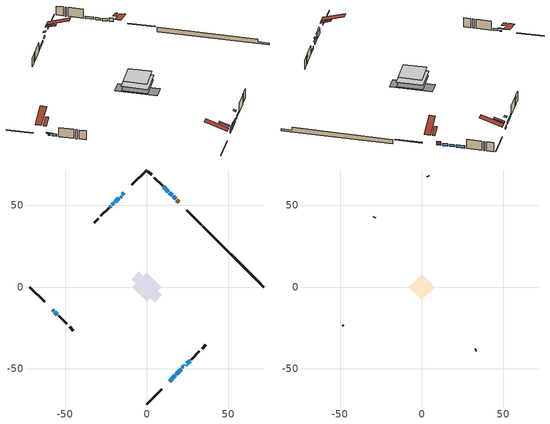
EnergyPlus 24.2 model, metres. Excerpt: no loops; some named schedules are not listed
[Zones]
conditioned space
 floor outside (Floor1 construction): -0.96,0 0,0.96 0.96,0 0,-0.96 z1.53
 floor outside (Floor2 construction): -8.62,0 0,8.62 8.62,0 0,-8.62 z1.53
 floor adiabatic (AdiabaticFloorConstruction): -8.77,0 0,8.77 8.77,0 0,-8.77 z3.97
 floor foundation (Slab1 construction): -9.32,4.84 -4.84,9.32 9.32,-4.84 4.84,-9.32 z-0.91
 wall outside (RimJoist1 construction): 0,-71.72 9.14,-62.58 / -71.72,0 -62.58,-9.14 / 0,71.72 -9.14,62.58 / 33.78,37.94 24.64,47.08 z1.53:1.83
 wall outside (AdiabaticWallConstruction 1): 19.71,52.01 18.42,53.3 z1.53:3.56
 wall outside (AdiabaticWallConstruction): 17.76,53.96 16.14,55.57 / -14.07,57.65 -15.05,56.67 / -56.34,-15.37 -54.73,-16.99 / 23.47,-48.24 23.96,-47.76 / 24.62,-47.1 26.56,-45.16 / 15.49,56.23 13.87,57.85 / 13.22,58.5 10.4,61.32 / -17.22,54.5 -19.38,52.34 / -20.04,51.68 -21.44,50.27 / -22.1,49.62 -22.46,49.26 z1.53:2.75; 14.07,-57.65 17.52,-54.2 z1.53:3.66; 18.18,-53.54 21.3,-50.42 z1.53:2.98; -57.65,-14.07 -57,-14.72 z1.53:1.99
 wall outside (Wall1 construction): 27.21,-44.51 32.23,-39.49 / -54.07,-17.65 -49.05,-22.67 / -23.12,48.6 -28.14,43.58 / 9.74,61.98 4.72,67 z1.53:6.41
 wall outside (Wall3 construction): 33.97,-37.75 36.3,-35.42 / -47.32,-24.4 -44.99,-26.73 / -29.87,41.85 -32.2,39.51 / 2.99,68.73 0.66,71.06 z1.53:6.41
 wall foundation (FoundationWall1 construction): 34.43,37.29,-0.91 34.43,37.29,1.53 67.99,3.73,1.53 67.99,3.73,0.04 71.72,0,0.04 71.72,0,-0.91
 window (WindowConstruction): 17.76,53.96 16.15,55.57 z1.53:2.75
 window (WindowConstruction 6): -14.07,57.65 -15.05,56.67 z1.53:2.75
 window (WindowConstruction 7): 14.07,-57.65 17.52,-54.2 z1.53:3.66
 window (WindowConstruction 8): 18.18,-53.54 21.3,-50.42 z1.53:2.98
 window (WindowConstruction 9): -57.65,-14.07 -57,-14.72 z1.53:1.99
 window (WindowConstruction 10): -56.34,-15.37 -54.73,-16.99 z1.53:2.75
 window (WindowConstruction 11): 23.47,-48.24 23.96,-47.76 z1.53:2.75
 window (WindowConstruction 12): 24.62,-47.1 26.56,-45.16 z1.53:2.75
 window (WindowConstruction 1): 15.49,56.23 13.87,57.85 z1.53:2.75
 window (WindowConstruction 2): 13.21,58.5 10.4,61.32 z1.53:2.75
 window (WindowConstruction 3): -17.22,54.5 -19.38,52.34 z1.53:2.75
 window (WindowConstruction 4): -20.04,51.68 -21.44,50.28 z1.53:2.75
 window (WindowConstruction 5): -22.1,49.62 -22.46,49.26 z1.53:2.75
 door (Door): 19.71,52.01 18.42,53.3 z1.53:3.56
 ceiling adiabatic (AdiabaticFloorConstruction): 0,-8.77 8.77,0 0,8.77 -8.77,0 z3.97
 roof outside (Roof2 construction): 13.41,-58.3,6.41 9.84,-54.73,8.09 8.89,-55.67,8.09 12.47,-59.25,6.41; -58.3,-13.41,6.41 -54.73,-9.84,8.09 -55.67,-8.89,8.09 -59.25,-12.47,6.41; -13.41,58.3,6.41 -9.84,54.73,8.09 -8.89,55.67,8.09 -12.47,59.25,6.41; 20.36,51.36,6.41 16.79,47.78,8.09 17.73,46.84,8.09 21.3,50.41,6.41
 roof outside (AdiabaticRoofConstruction): -16.57,55.15,6.41 -15.75,54.33,6.79 -14.88,55.2,6.79 -15.7,56.02,6.41; 22.82,-48.9,6.41 22,-48.08,6.79 21.14,-48.95,6.79 21.96,-49.76,6.41
 skylight (SkylightConstruction): -16.57,55.15,6.41 -15.75,54.34,6.79 -14.89,55.2,6.79 -15.7,56.02,6.41
 skylight (SkylightConstruction 1): 22.82,-48.9,6.41 22,-48.08,6.79 21.14,-48.94,6.79 21.96,-49.76,6.41
attic - vented
 floor to conditioned space (Floor3 construction Reversed): -7.87,0 0,7.87 7.87,0 0,-7.87 z6.41
 wall outside (Wall2 construction): 32.89,-38.83 33.31,-38.41 / -48.39,-23.33 -47.97,-23.74 / -28.8,42.92 -29.21,42.5 / 4.07,67.65 3.65,68.07 z1.53:6.41
 roof outside (Roof1 construction): 11.81,-59.9,6.41 4.14,-52.23,10.02 2.12,-54.25,10.02 9.79,-61.93,6.41; -59.9,-11.81,6.41 -52.23,-4.14,10.02 -54.25,-2.12,10.02 -61.93,-9.79,6.41; -11.81,59.9,6.41 -4.14,52.23,10.02 -2.12,54.25,10.02 -9.79,61.93,6.41; 21.96,49.76,6.41 14.29,42.08,10.02 16.31,40.06,10.02 23.98,47.73,6.41
shading: 17.95,-53.77 13.64,-58.08 13.97,-58.4 18.28,-54.09 z4.27; 21.51,-50.21 17.97,-53.75 18.29,-54.08 21.84,-50.53 z3.28; -56.36,-15.36 -58.29,-13.43 -58.62,-13.75 -56.68,-15.69 z2.9
[Building]
Building 1: Terrain=Suburbs
[Site:Location]
Whistler Nesters_BC: Latitude {deg}=50.13; Longitude {deg}=-122.95; Time Zone {hr}=-8; Elevation {m}=659; Keep Site Location Information=Yes
[Site:GroundTemperature:Shallow]
3.05327, 1.53806, 1.41671, 2.13576, 5.02233, 7.89546, 10.3863, 11.9642, 12.0983, 10.8149, 8.38757, 5.60258
[Site:WaterMainsTemperature]
Calculation Method=Schedule; Temperature Schedule=mains temperature schedule
[Material] Roughness=Rough; Thermal Absorptance=0.9
Name | Thickness {m} | Conductivity {W/m-K} | Density {kg/m3} | Specific Heat {J/kg-K} | Solar Absorptance | Visible Absorptance
asphalt or fiberglass shingles | 0.00635 | 0.162714 | 1121.4 | 1465.45 | 0.4 | 0.4
asphalt or fiberglass shingles 1 | 0.00635 | 0.162714 | 1121.4 | 1465.45 | 0.7 | 0.7
ceiling loosefill ins | 0.254 | 0.0480833 | 16.02 | 1046.75 | 0.7 | 0.7
ceiling stud and cavity | 0.1397 | 0.251862 | 65.682 | 1177.47 | 0.7 | 0.7
concrete 4.0 in. | 0.1016 | 1.803125 | 2242.8 | 837.4 | 0.7 | 0.7
concrete 8.0 in. | 0.2032 | 1.803125 | 2242.8 | 837.4 | 0.7 | 0.7
door material | 0.04445 | 0.053851 | 512.64 | 1214.23 | 0.7 | 0.7
floor covering | 0.0127 | 0.0433444 | 54.468 | 1339.84 | 0.6 | 0.6
floor covering 1 | 0.0127 | 9.015625 | 54.468 | 1339.84 | 0.6 | 0.6
floor rigid ins; roof rigid ins | 0.103632 | 0.029427 | 32.04 | 1214.23 | 0.7 | 0.7
floor rigid ins 1; roof rigid ins 1; wall rigid ins 1 | 0.512978 | 0.029427 | 32.04 | 1214.23 | 0.7 | 0.7
floor stud and cavity | 0.1397 | 0.127307 | 92.3553 | 1139.71 | 0.7 | 0.7
floor stud and cavity 1 | 0.0889 | 0.286048 | 50.32683 | 1063.81 | 0.7 | 0.7
floor stud and cavity 2 | 0.1397 | 1.75129 | 37.0049 | 1207.88 | 0.7 | 0.7
furniture material conditioned space 1 | 0.1524 | 0.115458 | 640.8 | 1214.23 | 0.6 | 0.6
gypsum board | 0.0127 | 0.160291 | 801 | 837.4 | 0.6 | 0.6
osb sheathing 0.5 in. | 0.0127 | 0.115458 | 512.64 | 1214.23 | 0.7 | 0.7
osb sheathing 0.75 in. | 0.01905 | 0.115458 | 512.64 | 1214.23 | 0.7 | 0.7
osb sheathing 2.0 in. | 0.0508 | 0.115458 | 512.64 | 1214.23 | 0.7 | 0.7
rim joist rigid ins; wall rigid ins | 0.051816 | 0.029427 | 32.04 | 1214.23 | 0.7 | 0.7
rim joist stud and cavity | 0.0508 | 0.0404867 | 125.044 | 1163.47 | 0.6 | 0.6
roof stud and cavity | 0.2032 | 0.249361 | 78.34581 | 1123.46 | 0.7 | 0.7
roof stud and cavity 1 | 0.18415 | 1.78685 | 37.0049 | 1207.88 | 0.6 | 0.6
wall stud and cavity | 0.1397 | 0.186243 | 139.0536 | 1170.24 | 0.7 | 0.7
wall stud and cavity 1 | 0.0889 | 6.9971 | 50.32683 | 1063.81 | 0.6 | 0.6
wall stud and cavity 2 | 0.1397 | 0.255425 | 139.0536 | 1170.24 | 0.7 | 0.7
wall stud and cavity 3 | 0.0889 | 0.380278 | 52.3479 | 1209.89 | 0.7 | 0.7
wall stud and cavity 4 | 0.0889 | 0.391764 | 83.0341 | 1211.67 | 0.7 | 0.7
wood siding | 0.0254 | 0.102417 | 544.68 | 1172.36 | 0.4 | 0.4
wood siding 1 | 0.00254 | 0.102417 | 544.68 | 1172.36 | 0.4 | 0.4
wood siding 2; wood siding 3; wood siding 4 | 0.0254 | 0.102417 | 544.68 | 1172.36 | 0.7 | 0.7
[WindowMaterial:SimpleGlazingSystem]
Name | U-Factor {W/m2-K} | Solar Heat Gain Coefficient
SkylightMaterial | 2.44505 | 0.3516
WindowMaterial | 3.02467 | 0.65
WindowMaterial 1 | 3.05874 | 0.65
WindowMaterial 10 | 3.15015 | 0.64
WindowMaterial 2 | 2.614719 | 0.67
WindowMaterial 3 | 2.64254 | 0.67
WindowMaterial 4 | 3.13653 | 0.64
WindowMaterial 5 | 3.61745 | 0.61
WindowMaterial 6 | 2.94461 | 0.65
WindowMaterial 7 | 2.7913 | 0.66
WindowMaterial 8 | 2.83673 | 0.66
WindowMaterial 9 | 3.91385 | 0.6
[Construction]
AdiabaticFloorConstruction: floor stud and cavity 2, floor rigid ins 1, osb sheathing 0.75 in., floor covering
AdiabaticRoofConstruction: asphalt or fiberglass shingles 1, roof rigid ins 1, osb sheathing 0.75 in., roof stud and cavity 1
AdiabaticWallConstruction: wood siding 3, wall rigid ins 1, wall stud and cavity 3, gypsum board
AdiabaticWallConstruction 1: wood siding 4, wall rigid ins 1, wall stud and cavity 3, gypsum board
Door: door material
Floor1 construction: floor stud and cavity, floor rigid ins, osb sheathing 0.75 in., floor covering
Floor2 construction: floor stud and cavity 1, floor covering 1
Floor3 construction Reversed: gypsum board, ceiling stud and cavity, ceiling loosefill ins
FoundationWall1 construction: concrete 8.0 in.
furniture construction conditioned space 1: furniture material conditioned space 1
PartitionWallConstruction: gypsum board, wall stud and cavity 4, gypsum board
RimJoist1 construction: wood siding 2, rim joist rigid ins, osb sheathing 2.0 in., rim joist stud and cavity
Roof1 construction: asphalt or fiberglass shingles
Roof2 construction: asphalt or fiberglass shingles, roof rigid ins, osb sheathing 0.75 in., roof stud and cavity, gypsum board
SkylightConstruction; SkylightConstruction 1: SkylightMaterial
Slab1 construction: concrete 4.0 in.
Wall1 construction: wood siding, wall rigid ins, osb sheathing 0.5 in., wall stud and cavity, gypsum board
Wall2 construction: wood siding 1, wall stud and cavity 1
Wall3 construction: wood siding, wall rigid ins, osb sheathing 0.5 in., wall stud and cavity 2, gypsum board
WindowConstruction; WindowConstruction 10: WindowMaterial
WindowConstruction 1: WindowMaterial 1
WindowConstruction 11; WindowConstruction 9: WindowMaterial 9
WindowConstruction 12: WindowMaterial 10
WindowConstruction 2: WindowMaterial 2
WindowConstruction 3: WindowMaterial 3
WindowConstruction 4: WindowMaterial 4
WindowConstruction 5: WindowMaterial 5
WindowConstruction 6: WindowMaterial 6
WindowConstruction 7: WindowMaterial 7
WindowConstruction 8: WindowMaterial 8
[Zone] Multiplier=1; Part of Total Floor Area=Yes
Name | Volume {m3}
attic - vented | 75.4318
conditioned space | 754
[Space]
Name | Zone | Volume {m3}
attic - vented 1 | attic - vented | 75.4318
conditioned space 1 | conditioned space | 754
[ZoneInfiltration:EffectiveLeakageArea]
infil attic - vented 1: Zone or Space=attic - vented 1; Schedule=Always On Discrete; Effective Air Leakage Area {cm2}=5132.16; Stack Coefficient=0.000590711; Wind Coefficient=1.64213e-05
[ZoneMixing]
whole house fan mix: Zone or Space=attic - vented; Schedule=Always On Continuous; Design Flow Rate Calculation Method=Flow/Zone; Design Flow Rate {m3/s}=0; Source Zone or Space=conditioned space
[SurfaceProperty:ExposedFoundationPerimeter]
Slab1: Exposed Perimeter Calculation Method=TotalExposedPerimeter; Total Exposed Perimeter {m}=52.73
[InternalMass] Zone or ZoneList=conditioned space; Space or SpaceList=conditioned space 1
Name | Construction | Surface Area {m2}
furniture mass conditioned space 1 | furniture construction conditioned space 1 | 172.6
partition wall mass | PartitionWallConstruction | 431.5
[Lights]
interior lighting: Zone or ZoneList or Space or SpaceList=conditioned space 1; Schedule=interior lighting schedule; Design Level Calculation Method=LightingLevel; Lighting Level {W}=343.2; Return Air Fraction=0; Fraction Radiant=0.6; Fraction Visible=0.2; Fraction Replaceable=1
[People]
occupants: Zone or ZoneList or Space or SpaceList=conditioned space 1; Number of People Schedule=occupants schedule; Number of People Calculation Method=People; Number of People=3; Fraction Radiant=0.314171; Sensible Heat Fraction=0.56303; Activity Level Schedule=occupants activity schedule; Carbon Dioxide Generation Rate {m3/s-W}=0; Enable ASHRAE 55 Comfort Warnings=No; Mean Radiant Temperature Calculation Type=EnclosureAveraged
[ElectricEquipment] Zone or ZoneList or Space or SpaceList=conditioned space 1; Design Level Calculation Method=EquipmentLevel
Name | Schedule | Design Level {W} | Fraction Latent | Fraction Radiant | Fraction Lost
clothes dryer | clothes dryer schedule | 140.772 | 0.015 | 0.081 | 0.85
clothes washer | clothes washer schedule | 32.1985 | 0.03 | 0.162 | 0.7
cooking range | cooking range schedule | 215.147 | 0.08 | 0.432 | 0.2
dishwasher | dishwasher schedule | 66.8632 | 0.3 | 0.18 | 0.4
fridge | fridge schedule | 72.9452 | 0 | 0.6 | 0
mech vent bath fan 0 | mech vent bath fan 0 schedule | 25.1 | 0 | 0 | 1
mech vent bath fan 1 | mech vent bath fan 1 schedule | 25.1 | 0 | 0 | 1
mech vent house fan | mech vent house fan schedule | 0 | 0 | 0 | 1
mech vent house fan cfis | mech vent house fan cfis schedule | 0 | 0 | 0 | 0
misc plug loads | misc plug loads schedule | 494.7 | 0.045 | 0.513 | 0.1
whole house fan | Always On Discrete | 0 | 0 | 0 | 1
[OtherEquipment] Zone or ZoneList or Space or SpaceList=conditioned space 1; Design Level Calculation Method=EquipmentLevel
Name | Fuel Type | Schedule | Design Level {W} | Fraction Latent | Fraction Radiant | Fraction Lost
clothes dryer 1 | Electricity | clothes dryer schedule | 0 | 0.015 | 0.081 | 0.85
cooking range 1 | Electricity | cooking range schedule | 0 | 0.08 | 0.432 | 0.2
general water use latent | None | general water use schedule | 62.594 | 1 | 0 | 0
general water use sensible | None | general water use schedule | -61.6891 | 0 | 0.6 | 0
mech vent house fan latent load | None | Always On Discrete | 0 | 1 | 0 | 0
mech vent house fan sensible load | None | Always On Discrete | 0 | 0 | 0 | 0
water heater energy adjustment1 | Electricity | Always On Discrete | 0.01 | 0 | 0 | 1
[ZoneInfiltration:DesignFlowRate] Zone or ZoneList or Space or SpaceList=conditioned space 1; Schedule=Always On Discrete; Design Flow Rate Calculation Method=Flow/Zone; Design Flow Rate {m3/s}=0
infil flow; natural vent flow; whole house fan flow
[ZoneControl:Thermostat]
conditioned space Thermostat: Zone or ZoneList=conditioned space; Control Type Schedule=conditioned space Thermostat Schedule; Control 1=conditioned space temperature setpoint; Temperature Difference Between Cutout And Setpoint {deltaC}=0
[ThermostatSetpoint:DualSetpoint]
conditioned space temperature setpoint: Heating Setpoint Temperature Schedule=heating setpoint; Cooling Setpoint Temperature Schedule=cooling setpoint
[Zone equipment]
conditioned space: electric baseboard
[Foundation:Kiva]
Foundation Kiva 1: Initial Indoor Air Temperature {C}=18; Wall Height Above Grade {m}=1.52997; Wall Depth Below Slab {m}=0.2032
[Foundation:Kiva:Settings]
Soil Conductivity {W/m-K}=0.849921; Soil Density {kg/m3}=1842.3; Soil Specific Heat {J/kg-K}=418.7; Ground Solar Absorptivity=0.9; Ground Thermal Absorptivity=0.9; Ground Surface Roughness {m}=0.03; Far-Field Width {m}=40; Deep-Ground Boundary Condition=ZeroFlux; Deep-Ground Depth {m}=40; Minimum Cell Dimension {m}=0.2; Maximum Cell Growth Coefficient=3; Simulation Timestep=Timestep
[Exterior:Lights]
exterior lighting: Schedule=exterior lighting schedule; Design Level {W}=75.6
[EnergyManagementSystem:Sensor] Output:Variable or Output:Meter Index Key=conditioned space
Name | Output:Variable or Output:Meter
conditioned_space_clg_unmet_s | Zone Cooling Setpoint Not Met Time
conditioned_space_htg_unmet_s | Zone Heating Setpoint Not Met Time
fridge_tin_s; tin_s; tin_s_1 | Zone Mean Air Temperature
tout_s | Zone Outdoor Air Drybulb Temperature
win_s | Zone Air Humidity Ratio
[Schedule:Constant]
Name | Hourly Value
Always On Continuous; mech vent house fan schedule; mech vent house fan cfis schedule; Always On Discrete | 1
occupants activity schedule | 117.228
fridge schedule | 0
[Schedule:Week:Daily]
interior lighting schedule Week Rule - Jan1-Jan27: interior lighting schedule day, interior lighting schedule day, interior lighting schedule day, interior lighting schedule day, interior lighting schedule day, interior lighting schedule day, interior lighting schedule day, interior lighting schedule default day, interior lighting schedule default day, interior lighting schedule default day, interior lighting schedule default day, interior lighting schedule default day
interior lighting schedule Week Rule - Jan28-Feb3: interior lighting schedule day, interior lighting schedule day, interior lighting schedule day, interior lighting schedule day, interior lighting schedule day 1, interior lighting schedule day 1, interior lighting schedule day 1, interior lighting schedule default day, interior lighting schedule default day, interior lighting schedule default day, interior lighting schedule default day, interior lighting schedule default day
interior lighting schedule Week Rule - Feb4-Feb24: interior lighting schedule day 1, interior lighting schedule day 1, interior lighting schedule day 1, interior lighting schedule day 1, interior lighting schedule day 1, interior lighting schedule day 1, interior lighting schedule day 1, interior lighting schedule default day, interior lighting schedule default day, interior lighting schedule default day, interior lighting schedule default day, interior lighting schedule default day
interior lighting schedule Week Rule - Feb25-Mar3: interior lighting schedule day 1, interior lighting schedule day 1, interior lighting schedule day 1, interior lighting schedule day 1, interior lighting schedule day 2, interior lighting schedule day 2, interior lighting schedule day 2, interior lighting schedule default day, interior lighting schedule default day, interior lighting schedule default day, interior lighting schedule default day, interior lighting schedule default day
interior lighting schedule Week Rule - Mar4-Mar31: interior lighting schedule day 2, interior lighting schedule day 2, interior lighting schedule day 2, interior lighting schedule day 2, interior lighting schedule day 2, interior lighting schedule day 2, interior lighting schedule day 2, interior lighting schedule default day, interior lighting schedule default day, interior lighting schedule default day, interior lighting schedule default day, interior lighting schedule default day
interior lighting schedule Week Rule - Apr1-Apr28: interior lighting schedule day 3, interior lighting schedule day 3, interior lighting schedule day 3, interior lighting schedule day 3, interior lighting schedule day 3, interior lighting schedule day 3, interior lighting schedule day 3, interior lighting schedule default day, interior lighting schedule default day, interior lighting schedule default day, interior lighting schedule default day, interior lighting schedule default day
interior lighting schedule Week Rule - Apr29-May5: interior lighting schedule day 3, interior lighting schedule day 3, interior lighting schedule day 4, interior lighting schedule day 4, interior lighting schedule day 4, interior lighting schedule day 4, interior lighting schedule day 4, interior lighting schedule default day, interior lighting schedule default day, interior lighting schedule default day, interior lighting schedule default day, interior lighting schedule default day
interior lighting schedule Week Rule - May6-May26: interior lighting schedule day 4, interior lighting schedule day 4, interior lighting schedule day 4, interior lighting schedule day 4, interior lighting schedule day 4, interior lighting schedule day 4, interior lighting schedule day 4, interior lighting schedule default day, interior lighting schedule default day, interior lighting schedule default day, interior lighting schedule default day, interior lighting schedule default day
interior lighting schedule Week Rule - May27-Jun2: interior lighting schedule day 4, interior lighting schedule day 4, interior lighting schedule day 4, interior lighting schedule day 4, interior lighting schedule day 4, interior lighting schedule day 5, interior lighting schedule day 5, interior lighting schedule default day, interior lighting schedule default day, interior lighting schedule default day, interior lighting schedule default day, interior lighting schedule default day
interior lighting schedule Week Rule - Jun3-Jun30: interior lighting schedule day 5, interior lighting schedule day 5, interior lighting schedule day 5, interior lighting schedule day 5, interior lighting schedule day 5, interior lighting schedule day 5, interior lighting schedule day 5, interior lighting schedule default day, interior lighting schedule default day, interior lighting schedule default day, interior lighting schedule default day, interior lighting schedule default day
interior lighting schedule Week Rule - Jul1-Jul28: interior lighting schedule day 6, interior lighting schedule day 6, interior lighting schedule day 6, interior lighting schedule day 6, interior lighting schedule day 6, interior lighting schedule day 6, interior lighting schedule day 6, interior lighting schedule default day, interior lighting schedule default day, interior lighting schedule default day, interior lighting schedule default day, interior lighting schedule default day
interior lighting schedule Week Rule - Jul29-Aug4: interior lighting schedule day 6, interior lighting schedule day 6, interior lighting schedule day 6, interior lighting schedule day 7, interior lighting schedule day 7, interior lighting schedule day 7, interior lighting schedule day 7, interior lighting schedule default day, interior lighting schedule default day, interior lighting schedule default day, interior lighting schedule default day, interior lighting schedule default day
interior lighting schedule Week Rule - Aug5-Aug25: interior lighting schedule day 7, interior lighting schedule day 7, interior lighting schedule day 7, interior lighting schedule day 7, interior lighting schedule day 7, interior lighting schedule day 7, interior lighting schedule day 7, interior lighting schedule default day, interior lighting schedule default day, interior lighting schedule default day, interior lighting schedule default day, interior lighting schedule default day
interior lighting schedule Week Rule - Aug26-Sep1: interior lighting schedule day 7, interior lighting schedule day 7, interior lighting schedule day 7, interior lighting schedule day 7, interior lighting schedule day 7, interior lighting schedule day 7, interior lighting schedule day 8, interior lighting schedule default day, interior lighting schedule default day, interior lighting schedule default day, interior lighting schedule default day, interior lighting schedule default day
interior lighting schedule Week Rule - Sep2-Sep29: interior lighting schedule day 8, interior lighting schedule day 8, interior lighting schedule day 8, interior lighting schedule day 8, interior lighting schedule day 8, interior lighting schedule day 8, interior lighting schedule day 8, interior lighting schedule default day, interior lighting schedule default day, interior lighting schedule default day, interior lighting schedule default day, interior lighting schedule default day
interior lighting schedule Week Rule - Sep30-Oct6: interior lighting schedule day 8, interior lighting schedule day 9, interior lighting schedule day 9, interior lighting schedule day 9, interior lighting schedule day 9, interior lighting schedule day 9, interior lighting schedule day 9, interior lighting schedule default day, interior lighting schedule default day, interior lighting schedule default day, interior lighting schedule default day, interior lighting schedule default day
interior lighting schedule Week Rule - Oct7-Oct27: interior lighting schedule day 9, interior lighting schedule day 9, interior lighting schedule day 9, interior lighting schedule day 9, interior lighting schedule day 9, interior lighting schedule day 9, interior lighting schedule day 9, interior lighting schedule default day, interior lighting schedule default day, interior lighting schedule default day, interior lighting schedule default day, interior lighting schedule default day
interior lighting schedule Week Rule - Oct28-Nov3: interior lighting schedule day 9, interior lighting schedule day 9, interior lighting schedule day 9, interior lighting schedule day 9, interior lighting schedule day 10, interior lighting schedule day 10, interior lighting schedule day 10, interior lighting schedule default day, interior lighting schedule default day, interior lighting schedule default day, interior lighting schedule default day, interior lighting schedule default day
interior lighting schedule Week Rule - Nov4-Nov24: interior lighting schedule day 10, interior lighting schedule day 10, interior lighting schedule day 10, interior lighting schedule day 10, interior lighting schedule day 10, interior lighting schedule day 10, interior lighting schedule day 10, interior lighting schedule default day, interior lighting schedule default day, interior lighting schedule default day, interior lighting schedule default day, interior lighting schedule default day
interior lighting schedule Week Rule - Nov25-Dec1: interior lighting schedule day 10, interior lighting schedule day 10, interior lighting schedule day 10, interior lighting schedule day 10, interior lighting schedule day 10, interior lighting schedule day 10, interior lighting schedule day 11, interior lighting schedule default day, interior lighting schedule default day, interior lighting schedule default day, interior lighting schedule default day, interior lighting schedule default day
interior lighting schedule Week Rule - Dec2-Dec31: interior lighting schedule day 11, interior lighting schedule day 11, interior lighting schedule day 11, interior lighting schedule day 11, interior lighting schedule day 11, interior lighting schedule day 11, interior lighting schedule day 11, interior lighting schedule default day, interior lighting schedule default day, interior lighting schedule default day, interior lighting schedule default day, interior lighting schedule default day
occupants schedule Week Rule - Jan1-Dec31: occupants schedule day, occupants schedule day, occupants schedule day, occupants schedule day, occupants schedule day, occupants schedule day, occupants schedule day, occupants schedule default day, occupants schedule default day, occupants schedule default day, occupants schedule default day, occupants schedule default day
clothes dryer schedule Week Rule - Jan1-Dec31: clothes dryer schedule day, clothes dryer schedule day, clothes dryer schedule day, clothes dryer schedule day, clothes dryer schedule day, clothes dryer schedule day, clothes dryer schedule day, clothes dryer schedule default day, clothes dryer schedule default day, clothes dryer schedule default day, clothes dryer schedule default day, clothes dryer schedule default day
clothes washer schedule Week Rule - Jan1-Dec31: clothes washer schedule day, clothes washer schedule day, clothes washer schedule day, clothes washer schedule day, clothes washer schedule day, clothes washer schedule day, clothes washer schedule day, clothes washer schedule default day, clothes washer schedule default day, clothes washer schedule default day, clothes washer schedule default day, clothes washer schedule default day
cooking range schedule Week Rule - Jan1-Dec31: cooking range schedule day, cooking range schedule day, cooking range schedule day, cooking range schedule day, cooking range schedule day, cooking range schedule day, cooking range schedule day, cooking range schedule default day, cooking range schedule default day, cooking range schedule default day, cooking range schedule default day, cooking range schedule default day
dishwasher schedule Week Rule - Jan1-Dec31: dishwasher schedule day, dishwasher schedule day, dishwasher schedule day, dishwasher schedule day, dishwasher schedule day, dishwasher schedule day, dishwasher schedule day, dishwasher schedule default day, dishwasher schedule default day, dishwasher schedule default day, dishwasher schedule default day, dishwasher schedule default day
mech vent bath fan 0 schedule Week Rule - Jan1-Dec31: mech vent bath fan 0 schedule day, mech vent bath fan 0 schedule day, mech vent bath fan 0 schedule day, mech vent bath fan 0 schedule day, mech vent bath fan 0 schedule day, mech vent bath fan 0 schedule day, mech vent bath fan 0 schedule day, mech vent bath fan 0 schedule default day, mech vent bath fan 0 schedule default day, mech vent bath fan 0 schedule default day, mech vent bath fan 0 schedule default day, mech vent bath fan 0 schedule default day
mech vent bath fan 1 schedule Week Rule - Jan1-Dec31: mech vent bath fan 1 schedule day, mech vent bath fan 1 schedule day, mech vent bath fan 1 schedule day, mech vent bath fan 1 schedule day, mech vent bath fan 1 schedule day, mech vent bath fan 1 schedule day, mech vent bath fan 1 schedule day, mech vent bath fan 1 schedule default day, mech vent bath fan 1 schedule default day, mech vent bath fan 1 schedule default day, mech vent bath fan 1 schedule default day, mech vent bath fan 1 schedule default day
misc plug loads schedule Week Rule - Jan1-Dec31: misc plug loads schedule day, misc plug loads schedule day, misc plug loads schedule day, misc plug loads schedule day, misc plug loads schedule day, misc plug loads schedule day, misc plug loads schedule day, misc plug loads schedule default day, misc plug loads schedule default day, misc plug loads schedule default day, misc plug loads schedule default day, misc plug loads schedule default day
general water use schedule Week Rule - Jan1-Dec31: general water use schedule day, general water use schedule day, general water use schedule day, general water use schedule day, general water use schedule day, general water use schedule day, general water use schedule day, general water use schedule default day, general water use schedule default day, general water use schedule default day, general water use schedule default day, general water use schedule default day
exterior lighting schedule Week Rule - Jan1-Jan27: exterior lighting schedule day, exterior lighting schedule day, exterior lighting schedule day, exterior lighting schedule day, exterior lighting schedule day, exterior lighting schedule day, exterior lighting schedule day, exterior lighting schedule default day, exterior lighting schedule default day, exterior lighting schedule default day, exterior lighting schedule default day, exterior lighting schedule default day
exterior lighting schedule Week Rule - Jan28-Feb3: exterior lighting schedule day, exterior lighting schedule day, exterior lighting schedule day, exterior lighting schedule day, exterior lighting schedule day 1, exterior lighting schedule day 1, exterior lighting schedule day 1, exterior lighting schedule default day, exterior lighting schedule default day, exterior lighting schedule default day, exterior lighting schedule default day, exterior lighting schedule default day
exterior lighting schedule Week Rule - Feb4-Feb24: exterior lighting schedule day 1, exterior lighting schedule day 1, exterior lighting schedule day 1, exterior lighting schedule day 1, exterior lighting schedule day 1, exterior lighting schedule day 1, exterior lighting schedule day 1, exterior lighting schedule default day, exterior lighting schedule default day, exterior lighting schedule default day, exterior lighting schedule default day, exterior lighting schedule default day
exterior lighting schedule Week Rule - Feb25-Mar3: exterior lighting schedule day 1, exterior lighting schedule day 1, exterior lighting schedule day 1, exterior lighting schedule day 1, exterior lighting schedule day 2, exterior lighting schedule day 2, exterior lighting schedule day 2, exterior lighting schedule default day, exterior lighting schedule default day, exterior lighting schedule default day, exterior lighting schedule default day, exterior lighting schedule default day
exterior lighting schedule Week Rule - Mar4-Mar31: exterior lighting schedule day 2, exterior lighting schedule day 2, exterior lighting schedule day 2, exterior lighting schedule day 2, exterior lighting schedule day 2, exterior lighting schedule day 2, exterior lighting schedule day 2, exterior lighting schedule default day, exterior lighting schedule default day, exterior lighting schedule default day, exterior lighting schedule default day, exterior lighting schedule default day
exterior lighting schedule Week Rule - Apr1-Apr28: exterior lighting schedule day 3, exterior lighting schedule day 3, exterior lighting schedule day 3, exterior lighting schedule day 3, exterior lighting schedule day 3, exterior lighting schedule day 3, exterior lighting schedule day 3, exterior lighting schedule default day, exterior lighting schedule default day, exterior lighting schedule default day, exterior lighting schedule default day, exterior lighting schedule default day
exterior lighting schedule Week Rule - Apr29-May5: exterior lighting schedule day 3, exterior lighting schedule day 3, exterior lighting schedule day 4, exterior lighting schedule day 4, exterior lighting schedule day 4, exterior lighting schedule day 4, exterior lighting schedule day 4, exterior lighting schedule default day, exterior lighting schedule default day, exterior lighting schedule default day, exterior lighting schedule default day, exterior lighting schedule default day
exterior lighting schedule Week Rule - May6-May26: exterior lighting schedule day 4, exterior lighting schedule day 4, exterior lighting schedule day 4, exterior lighting schedule day 4, exterior lighting schedule day 4, exterior lighting schedule day 4, exterior lighting schedule day 4, exterior lighting schedule default day, exterior lighting schedule default day, exterior lighting schedule default day, exterior lighting schedule default day, exterior lighting schedule default day
exterior lighting schedule Week Rule - May27-Jun2: exterior lighting schedule day 4, exterior lighting schedule day 4, exterior lighting schedule day 4, exterior lighting schedule day 4, exterior lighting schedule day 4, exterior lighting schedule day 5, exterior lighting schedule day 5, exterior lighting schedule default day, exterior lighting schedule default day, exterior lighting schedule default day, exterior lighting schedule default day, exterior lighting schedule default day
exterior lighting schedule Week Rule - Jun3-Jun30: exterior lighting schedule day 5, exterior lighting schedule day 5, exterior lighting schedule day 5, exterior lighting schedule day 5, exterior lighting schedule day 5, exterior lighting schedule day 5, exterior lighting schedule day 5, exterior lighting schedule default day, exterior lighting schedule default day, exterior lighting schedule default day, exterior lighting schedule default day, exterior lighting schedule default day
exterior lighting schedule Week Rule - Jul1-Jul28: exterior lighting schedule day 6, exterior lighting schedule day 6, exterior lighting schedule day 6, exterior lighting schedule day 6, exterior lighting schedule day 6, exterior lighting schedule day 6, exterior lighting schedule day 6, exterior lighting schedule default day, exterior lighting schedule default day, exterior lighting schedule default day, exterior lighting schedule default day, exterior lighting schedule default day
exterior lighting schedule Week Rule - Jul29-Aug4: exterior lighting schedule day 6, exterior lighting schedule day 6, exterior lighting schedule day 6, exterior lighting schedule day 7, exterior lighting schedule day 7, exterior lighting schedule day 7, exterior lighting schedule day 7, exterior lighting schedule default day, exterior lighting schedule default day, exterior lighting schedule default day, exterior lighting schedule default day, exterior lighting schedule default day
exterior lighting schedule Week Rule - Aug5-Aug25: exterior lighting schedule day 7, exterior lighting schedule day 7, exterior lighting schedule day 7, exterior lighting schedule day 7, exterior lighting schedule day 7, exterior lighting schedule day 7, exterior lighting schedule day 7, exterior lighting schedule default day, exterior lighting schedule default day, exterior lighting schedule default day, exterior lighting schedule default day, exterior lighting schedule default day
[Schedule:Year]
interior lighting schedule: interior lighting schedule Week Rule - Jan1-Jan27, 1, 1, 1, 27, interior lighting schedule Week Rule - Jan28-Feb3, 1, 28, 2, 3, interior lighting schedule Week Rule - Feb4-Feb24, 2, 4, 2, 24, interior lighting schedule Week Rule - Feb25-Mar3, 2, 25, 3, 3, interior lighting schedule Week Rule - Mar4-Mar31, 3, 4, 3, 31, interior lighting schedule Week Rule - Apr1-Apr28, 4, 1, 4, 28, interior lighting schedule Week Rule - Apr29-May5, 4, 29, 5, 5, interior lighting schedule Week Rule - May6-May26, 5, 6, 5, 26, interior lighting schedule Week Rule - May27-Jun2, 5, 27, 6, 2, interior lighting schedule Week Rule - Jun3-Jun30, 6, 3, 6, 30, interior lighting schedule Week Rule - Jul1-Jul28, 7, 1, 7, 28, interior lighting schedule Week Rule - Jul29-Aug4, 7, 29, 8, 4, interior lighting schedule Week Rule - Aug5-Aug25, 8, 5, 8, 25, interior lighting schedule Week Rule - Aug26-Sep1, 8, 26, 9, 1, interior lighting schedule Week Rule - Sep2-Sep29, 9, 2, 9, 29, interior lighting schedule Week Rule - Sep30-Oct6, 9, 30, 10, 6, interior lighting schedule Week Rule - Oct7-Oct27, 10, 7, 10, 27, interior lighting schedule Week Rule - Oct28-Nov3, 10, 28, 11, 3, interior lighting schedule Week Rule - Nov4-Nov24, 11, 4, 11, 24, interior lighting schedule Week Rule - Nov25-Dec1, 11, 25, 12, 1, interior lighting schedule Week Rule - Dec2-Dec31, 12, 2, 12, 31
occupants schedule: occupants schedule Week Rule - Jan1-Dec31, 1, 1, 12, 31
clothes dryer schedule: clothes dryer schedule Week Rule - Jan1-Dec31, 1, 1, 12, 31
clothes washer schedule: clothes washer schedule Week Rule - Jan1-Dec31, 1, 1, 12, 31
cooking range schedule: cooking range schedule Week Rule - Jan1-Dec31, 1, 1, 12, 31
dishwasher schedule: dishwasher schedule Week Rule - Jan1-Dec31, 1, 1, 12, 31
mech vent bath fan 0 schedule: mech vent bath fan 0 schedule Week Rule - Jan1-Dec31, 1, 1, 12, 31
mech vent bath fan 1 schedule: mech vent bath fan 1 schedule Week Rule - Jan1-Dec31, 1, 1, 12, 31
misc plug loads schedule: misc plug loads schedule Week Rule - Jan1-Dec31, 1, 1, 12, 31
general water use schedule: general water use schedule Week Rule - Jan1-Dec31, 1, 1, 12, 31
exterior lighting schedule: exterior lighting schedule Week Rule - Jan1-Jan27, 1, 1, 1, 27, exterior lighting schedule Week Rule - Jan28-Feb3, 1, 28, 2, 3, exterior lighting schedule Week Rule - Feb4-Feb24, 2, 4, 2, 24, exterior lighting schedule Week Rule - Feb25-Mar3, 2, 25, 3, 3, exterior lighting schedule Week Rule - Mar4-Mar31, 3, 4, 3, 31, exterior lighting schedule Week Rule - Apr1-Apr28, 4, 1, 4, 28, exterior lighting schedule Week Rule - Apr29-May5, 4, 29, 5, 5, exterior lighting schedule Week Rule - May6-May26, 5, 6, 5, 26, exterior lighting schedule Week Rule - May27-Jun2, 5, 27, 6, 2, exterior lighting schedule Week Rule - Jun3-Jun30, 6, 3, 6, 30, exterior lighting schedule Week Rule - Jul1-Jul28, 7, 1, 7, 28, exterior lighting schedule Week Rule - Jul29-Aug4, 7, 29, 8, 4, exterior lighting schedule Week Rule - Aug5-Aug25, 8, 5, 8, 25, exterior lighting schedule Week Rule - Aug26-Sep1, 8, 26, 9, 1, exterior lighting schedule Week Rule - Sep2-Sep29, 9, 2, 9, 29, exterior lighting schedule Week Rule - Sep30-Oct6, 9, 30, 10, 6, exterior lighting schedule Week Rule - Oct7-Oct27, 10, 7, 10, 27, exterior lighting schedule Week Rule - Oct28-Nov3, 10, 28, 11, 3, exterior lighting schedule Week Rule - Nov4-Nov24, 11, 4, 11, 24, exterior lighting schedule Week Rule - Nov25-Dec1, 11, 25, 12, 1, exterior lighting schedule Week Rule - Dec2-Dec31, 12, 2, 12, 31
[Schedule:Compact]
conditioned space Thermostat Schedule: Through: 12/31, For: AllDays, Until: 24:00, 4
mains temperature schedule: Through: 01/01, For: AllDays, Until: 24:00, 7.30333, Through: 01/02, For: AllDays, Until: 24:00, 7.25278, Through: 01/03, For: AllDays, Until: 24:00, 7.20333, Through: 01/04, For: AllDays, Until: 24:00, 7.15444, Through: 01/05, For: AllDays, Until: 24:00, 7.10611, Through: 01/06, For: AllDays, Until: 24:00, 7.05889, Through: 01/07, For: AllDays, Until: 24:00, 7.01278, Through: 01/08, For: AllDays, Until: 24:00, 6.96722, Through: 01/09, For: AllDays, Until: 24:00, 6.92278, Through: 01/10, For: AllDays, Until: 24:00, 6.87889, Through: 01/11, For: AllDays, Until: 24:00, 6.83611, Through: 01/12, For: AllDays, Until: 24:00, 6.79389, Through: 01/13, For: AllDays, Until: 24:00, 6.75278, Through: 01/14, For: AllDays, Until: 24:00, 6.71278, Through: 01/15, For: AllDays, Until: 24:00, 6.67389, Through: 01/16, For: AllDays, Until: 24:00, 6.63556, Through: 01/17, For: AllDays, Until: 24:00, 6.59833, Through: 01/18, For: AllDays, Until: 24:00, 6.56222, Through: 01/19, For: AllDays, Until: 24:00, 6.52722, Through: 01/20, For: AllDays, Until: 24:00, 6.49278, Through: 01/21, For: AllDays, Until: 24:00, 6.46, Through: 01/22, For: AllDays, Until: 24:00, 6.42778, Through: 01/23, For: AllDays, Until: 24:00, 6.39667, Through: 01/24, For: AllDays, Until: 24:00, 6.36667, Through: 01/25, For: AllDays, Until: 24:00, 6.33722, Through: 01/26, For: AllDays, Until: 24:00, 6.30944, Through: 01/27, For: AllDays, Until: 24:00, 6.28278, Through: 01/28, For: AllDays, Until: 24:00, 6.25667, Through: 01/29, For: AllDays, Until: 24:00, 6.23222, Through: 01/30, For: AllDays, Until: 24:00, 6.20833, Through: 01/31, For: AllDays, Until: 24:00, 6.18611, Through: 02/01, For: AllDays, Until: 24:00, 6.16444, Through: 02/02, For: AllDays, Until: 24:00, 6.14389, Through: 02/03, For: AllDays, Until: 24:00, 6.125, Through: 02/04, For: AllDays, Until: 24:00, 6.10667, Through: 02/05, For: AllDays, Until: 24:00, 6.09, Through: 02/06, For: AllDays, Until: 24:00, 6.07389, Through: 02/07, For: AllDays, Until: 24:00, 6.05944, Through: 02/08, For: AllDays, Until: 24:00, 6.04611, Through: 02/09, For: AllDays, Until: 24:00, 6.03333, Through: 02/10, For: AllDays, Until: 24:00, 6.02222, Through: 02/11, For: AllDays, Until: 24:00, 6.01222, Through: 02/12, For: AllDays, Until: 24:00, 6.00333, Through: 02/13, For: AllDays, Until: 24:00, 5.99556, Through: 02/14, For: AllDays, Until: 24:00, 5.98889, Through: 02/15, For: AllDays, Until: 24:00, 5.98389, Through: 02/16, For: AllDays, Until: 24:00, 5.97944, Through: 02/17, For: AllDays, Until: 24:00, 5.97611, Through: 02/18, For: AllDays, Until: 24:00, 5.97444, Through: 02/19, For: AllDays, Until: 24:00, 5.97389, Through: 02/20, For: AllDays, Until: 24:00, 5.97389, Through: 02/21, For: AllDays, Until: 24:00, 5.97556, Through: 02/22, For: AllDays, Until: 24:00, 5.97833, Through: 02/23, For: AllDays, Until: 24:00, 5.98222, Through: 02/24, For: AllDays, Until: 24:00, 5.98722, Through: 02/25, For: AllDays, Until: 24:00, 5.99389, Through: 02/26, For: AllDays, Until: 24:00, 6.00111, Through: 02/27, For: AllDays, Until: 24:00, 6.00944, Through: 02/28, For: AllDays, Until: 24:00, 6.01944, Through: 03/01, For: AllDays, Until: 24:00, 6.03056, Through: 03/02, For: AllDays, Until: 24:00, 6.04222, Through: 03/03, For: AllDays, Until: 24:00, 6.05556, Through: 03/04, For: AllDays, Until: 24:00, 6.07, Through: 03/05, For: AllDays, Until: 24:00, 6.08556, Through: 03/06, For: AllDays, Until: 24:00, 6.10222, Through: 03/07, For: AllDays, Until: 24:00, 6.12, Through: 03/08, For: AllDays, Until: 24:00, 6.13889, Through: 03/09, For: AllDays, Until: 24:00, 6.15889, Through: 03/10, For: AllDays, Until: 24:00, 6.18, Through: 03/11, For: AllDays, Until: 24:00, 6.20222, Through: 03/12, For: AllDays, Until: 24:00, 6.22556, Through: 03/13, For: AllDays, Until: 24:00, 6.25, Through: 03/14, For: AllDays, Until: 24:00, 6.275, Through: 03/15, For: AllDays, Until: 24:00, 6.30167, Through: 03/16, For: AllDays, Until: 24:00, 6.32944, Through: 03/17, For: AllDays, Until: 24:00, 6.35833, Through: 03/18, For: AllDays, Until: 24:00, 6.38778, Through: 03/19, For: AllDays, Until: 24:00, 6.41889, Through: 03/20, For: AllDays, Until: 24:00, 6.45056, Through: 03/21, For: AllDays, Until: 24:00, 6.48333, Through: 03/22, For: AllDays, Until: 24:00, 6.51722, Through: 03/23, For: AllDays, Until: 24:00, 6.55222, Through: 03/24, For: AllDays, Until: 24:00, 6.58833, Through: 03/25, For: AllDays, Until: 24:00, 6.625, Through: 03/26, For: AllDays, Until: 24:00, 6.66278, Through: 03/27, For: AllDays, Until: 24:00, 6.70167, Through: 03/28, For: AllDays, Until: 24:00, 6.74167, Through: 03/29, For: AllDays, Until: 24:00, 6.78222, Through: 03/30, For: AllDays, Until: 24:00, 6.82389, Through: 03/31, For: AllDays, Until: 24:00, 6.86667, Through: 04/01, For: AllDays, Until: 24:00, 6.91, Through: 04/02, For: AllDays, Until: 24:00, 6.95444, Through: 04/03, For: AllDays, Until: 24:00, 7, Through: 04/04, For: AllDays, Until: 24:00, 7.04611, Through: 04/05, For: AllDays, Until: 24:00, 7.09278, Through: 04/06, For: AllDays, Until: 24:00, 7.14056, Through: 04/07, For: AllDays, Until: 24:00, 7.18944, Through: 04/08, For: AllDays, Until: 24:00, 7.23889, Through: 04/09, For: AllDays, Until: 24:00, 7.28889, Through: 04/10, For: AllDays, Until: 24:00, 7.34, Through: 04/11, For: AllDays, Until: 24:00, 7.39167, Through: 04/12, For: AllDays, Until: 24:00, 7.44444, Through: 04/13, For: AllDays, Until: 24:00, 7.49778, Through: 04/14, For: AllDays, Until: 24:00, 7.55167, Through: 04/15, For: AllDays, Until: 24:00, 7.60611, Through: 04/16, For: AllDays, Until: 24:00, 7.66167, Through: 04/17, For: AllDays, Until: 24:00, 7.71778, Through: 04/18, For: AllDays, Until: 24:00, 7.77444, Through: 04/19, For: AllDays, Until: 24:00, 7.83167, Through: 04/20, For: AllDays, Until: 24:00, 7.88944, Through: 04/21, For: AllDays, Until: 24:00, 7.94833, Through: 04/22, For: AllDays, Until: 24:00, 8.00722, Through: 04/23, For: AllDays, Until: 24:00, 8.06722, Through: 04/24, For: AllDays, Until: 24:00, 8.12722, Through: 04/25, For: AllDays, Until: 24:00, 8.18833, Through: 04/26, For: AllDays, Until: 24:00, 8.24944, Through: 04/27, For: AllDays, Until: 24:00, 8.31111, Through: 04/28, For: AllDays, Until: 24:00, 8.37333, Through: 04/29, For: AllDays, Until: 24:00, 8.43611, Through: 04/30, For: AllDays, Until: 24:00, 8.49944, Through: 05/01, For: AllDays, Until: 24:00, 8.56278, Through: 05/02, For: AllDays, Until: 24:00, 8.62722, Through: 05/03, For: AllDays, Until: 24:00, 8.69111, Through: 05/04, For: AllDays, Until: 24:00, 8.75611, Through: 05/05, For: AllDays, Until: 24:00, 8.82111, Through: 05/06, For: AllDays, Until: 24:00, 8.88667, Through: 05/07, For: AllDays, Until: 24:00, 8.95222, Through: 05/08, For: AllDays, Until: 24:00, 9.01833, Through: 05/09, For: AllDays, Until: 24:00, 9.08444, Through: 05/10, For: AllDays, Until: 24:00, 9.15111, Through: 05/11, For: AllDays, Until: 24:00, 9.21778, Through: 05/12, For: AllDays, Until: 24:00, 9.285, Through: 05/13, For: AllDays, Until: 24:00, 9.35222, Through: 05/14, For: AllDays, Until: 24:00, 9.41944, Through: 05/15, For: AllDays, Until: 24:00, 9.48667, Through: 05/16, For: AllDays, Until: 24:00, 9.55444, Through: 05/17, For: AllDays, Until: 24:00, 9.62222, Through: 05/18, For: AllDays, Until: 24:00, 9.69, Through: 05/19, For: AllDays, Until: 24:00, 9.75778, Through: 05/20, For: AllDays, Until: 24:00, 9.82556, Through: 05/21, For: AllDays, Until: 24:00, 9.89333, Through: 05/22, For: AllDays, Until: 24:00, 9.96167, Through: 05/23, For: AllDays, Until: 24:00, 10.0294, Through: 05/24, For: AllDays, Until: 24:00, 10.0972, Through: 05/25, For: AllDays, Until: 24:00, 10.165, Through: 05/26, For: AllDays, Until: 24:00, 10.2328, Through: 05/27, For: AllDays, Until: 24:00, 10.3006, Through: 05/28, For: AllDays, Until: 24:00, 10.3683, Through: 05/29, For: AllDays, Until: 24:00, 10.4356, Through: 05/30, For: AllDays, Until: 24:00, 10.5028, Through: 05/31, For: AllDays, Until: 24:00, 10.57, Through: 06/01, For: AllDays, Until: 24:00, 10.6372, Through: 06/02, For: AllDays, Until: 24:00, 10.7039, Through: 06/03, For: AllDays, Until: 24:00, 10.77, Through: 06/04, For: AllDays, Until: 24:00, 10.8367, Through: 06/05, For: AllDays, Until: 24:00, 10.9022, Through: 06/06, For: AllDays, Until: 24:00, 10.9683, Through: 06/07, For: AllDays, Until: 24:00, 11.0333, Through: 06/08, For: AllDays, Until: 24:00, 11.0983, Through: 06/09, For: AllDays, Until: 24:00, 11.1633, Through: 06/10, For: AllDays, Until: 24:00, 11.2272, Through: 06/11, For: AllDays, Until: 24:00, 11.2917, Through: 06/12, For: AllDays, Until: 24:00, 11.355, Through: 06/13, For: AllDays, Until: 24:00, 11.4178, Through: 06/14, For: AllDays, Until: 24:00, 11.4806, Through: 06/15, For: AllDays, Until: 24:00, 11.5428, Through: 06/16, For: AllDays, Until: 24:00, 11.6044, Through: 06/17, For: AllDays, Until: 24:00, 11.6656, Through: 06/18, For: AllDays, Until: 24:00, 11.7267, Through: 06/19, For: AllDays, Until: 24:00, 11.7867, Through: 06/20, For: AllDays, Until: 24:00, 11.8461, Through: 06/21, For: AllDays, Until: 24:00, 11.9056, Through: 06/22, For: AllDays, Until: 24:00, 11.9639, Through: 06/23, For: AllDays, Until: 24:00, 12.0217, Through: 06/24, For: AllDays, Until: 24:00, 12.0789, Through: 06/25, For: AllDays, Until: 24:00, 12.1356, Through: 06/26, For: AllDays, Until: 24:00, 12.1911, Through: 06/27, For: AllDays, Until: 24:00, 12.2467, Through: 06/28, For: AllDays, Until: 24:00, 12.3011, Through: 06/29, For: AllDays, Until: 24:00, 12.355, Through: 06/30, For: AllDays, Until: 24:00, 12.4083, Through: 07/01, For: AllDays, Until: 24:00, 12.4606, Through: 07/02, For: AllDays, Until: 24:00, 12.5122, Through: 07/03, For: AllDays, Until: 24:00, 12.5633, Through: 07/04, For: AllDays, Until: 24:00, 12.6133, Through: 07/05, For: AllDays, Until: 24:00, 12.6628, Through: 07/06, For: AllDays, Until: 24:00, 12.7111, Through: 07/07, For: AllDays, Until: 24:00, 12.7589, Through: 07/08, For: AllDays, Until: 24:00, 12.8056, Through: 07/09, For: AllDays, Until: 24:00, 12.8517, Through: 07/10, For: AllDays, Until: 24:00, 12.8967, Through: 07/11, For: AllDays, Until: 24:00, 12.9411, Through: 07/12, For: AllDays, Until: 24:00, 12.9844, Through: 07/13, For: AllDays, Until: 24:00, 13.0267, Through: 07/14, For: AllDays, Until: 24:00, 13.0683, Through: 07/15, For: AllDays, Until: 24:00, 13.1089, Through: 07/16, For: AllDays, Until: 24:00, 13.1483, Through: 07/17, For: AllDays, Until: 24:00, 13.1872, Through: 07/18, For: AllDays, Until: 24:00, 13.225, Through: 07/19, For: AllDays, Until: 24:00, 13.2617, Through: 07/20, For: AllDays, Until: 24:00, 13.2972, Through: 07/21, For: AllDays, Until: 24:00, 13.3322, Through: 07/22, For: AllDays, Until: 24:00, 13.3661, Through: 07/23, For: AllDays, Until: 24:00, 13.3983, Through: 07/24, For: AllDays, Until: 24:00, 13.4306, Through: 07/25, For: AllDays, Until: 24:00, 13.4611, Through: 07/26, For: AllDays, Until: 24:00, 13.4906, Through: 07/27, For: AllDays, Until: 24:00, 13.5189, Through: 07/28, For: AllDays, Until: 24:00, 13.5467, Through: 07/29, For: AllDays, Until: 24:00, 13.5728, Through: 07/30, For: AllDays, Until: 24:00, 13.5983, Through: 07/31, For: AllDays, Until: 24:00, 13.6228, Through: 08/01, For: AllDays, Until: 24:00, 13.6456, Through: 08/02, For: AllDays, Until: 24:00, 13.6678, Through: 08/03, For: AllDays, Until: 24:00, 13.6889, Through: 08/04, For: AllDays, Until: 24:00, 13.7083, Through: 08/05, For: AllDays, Until: 24:00, 13.7272, Through: 08/06, For: AllDays, Until: 24:00, 13.745, Through: 08/07, For: AllDays, Until: 24:00, 13.7611, Through: 08/08, For: AllDays, Until: 24:00, 13.7767, Through: 08/09, For: AllDays, Until: 24:00, 13.7906, Through: 08/10, For: AllDays, Until: 24:00, 13.8039, Through: 08/11, For: AllDays, Until: 24:00, 13.8156, Through: 08/12, For: AllDays, Until: 24:00, 13.8261, Through: 08/13, For: AllDays, Until: 24:00, 13.8356, Through: 08/14, For: AllDays, Until: 24:00, 13.8439, Through: 08/15, For: AllDays, Until: 24:00, 13.8511, Through: 08/16, For: AllDays, Until: 24:00, 13.8572, Through: 08/17, For: AllDays, Until: 24:00, 13.8622, Through: 08/18, For: AllDays, Until: 24:00, 13.8661, Through: 08/19, For: AllDays, Until: 24:00, 13.8689, Through: 08/20, For: AllDays, Until: 24:00, 13.87, Through: 08/21, For: AllDays, Until: 24:00, 13.8706, Through: 08/22, For: AllDays, Until: 24:00, 13.8694, Through: 08/23, For: AllDays, Until: 24:00, 13.8672, Through: 08/24, For: AllDays, Until: 24:00, 13.8639, Through: 08/25, For: AllDays, Until: 24:00, 13.8594, Through: 08/26, For: AllDays, Until: 24:00, 13.8539, Through: 08/27, For: AllDays, Until: 24:00, 13.8472, Through: 08/28, For: AllDays, Until: 24:00, 13.8394, Through: 08/29, For: AllDays, Until: 24:00, 13.83, Through: 08/30, For: AllDays, Until: 24:00, 13.82, Through: 08/31, For: AllDays, Until: 24:00, 13.8083, Through: 09/01, For: AllDays, Until: 24:00, 13.7961, Through: 09/02, For: AllDays, Until: 24:00, 13.7822, Through: 09/03, For: AllDays, Until: 24:00, 13.7672, Through: 09/04, For: AllDays, Until: 24:00, 13.7511, Through: 09/05, For: AllDays, Until: 24:00, 13.7344, Through: 09/06, For: AllDays, Until: 24:00, 13.7161, Through: 09/07, For: AllDays, Until: 24:00, 13.6967, Through: 09/08, For: AllDays, Until: 24:00, 13.6761, Through: 09/09, For: AllDays, Until: 24:00, 13.6544, Through: 09/10, For: AllDays, Until: 24:00, 13.6317, Through: 09/11, For: AllDays, Until: 24:00, 13.6078, Through: 09/12, For: AllDays, Until: 24:00, 13.5828, Through: 09/13, For: AllDays, Until: 24:00, 13.5572, Through: 09/14, For: AllDays, Until: 24:00, 13.53, Through: 09/15, For: AllDays, Until: 24:00, 13.5017, Through: 09/16, For: AllDays, Until: 24:00, 13.4728, Through: 09/17, For: AllDays, Until: 24:00, 13.4422, Through: 09/18, For: AllDays, Until: 24:00, 13.4111, Through: 09/19, For: AllDays, Until: 24:00, 13.3789, Through: 09/20, For: AllDays, Until: 24:00, 13.3456, Through: 09/21, For: AllDays, Until: 24:00, 13.3111, Through: 09/22, For: AllDays, Until: 24:00, 13.2756, Through: 09/23, For: AllDays, Until: 24:00, 13.2394, Through: 09/24, For: AllDays, Until: 24:00, 13.2022, Through: 09/25, For: AllDays, Until: 24:00, 13.1639, Through: 09/26, For: AllDays, Until: 24:00, 13.1244, Through: 09/27, For: AllDays, Until: 24:00, 13.0844, Through: 09/28, For: AllDays, Until: 24:00, 13.0433, Through: 09/29, For: AllDays, Until: 24:00, 13.0011, Through: 09/30, For: AllDays, Until: 24:00, 12.9583, Through: 10/01, For: AllDays, Until: 24:00, 12.9144, Through: 10/02, For: AllDays, Until: 24:00, 12.8694, Through: 10/03, For: AllDays, Until: 24:00, 12.8239, Through: 10/04, For: AllDays, Until: 24:00, 12.7772, Through: 10/05, For: AllDays, Until: 24:00, 12.73, Through: 10/06, For: AllDays, Until: 24:00, 12.6817, Through: 10/07, For: AllDays, Until: 24:00, 12.6328, Through: 10/08, For: AllDays, Until: 24:00, 12.5828, Through: 10/09, For: AllDays, Until: 24:00, 12.5322, Through: 10/10, For: AllDays, Until: 24:00, 12.4811, Through: 10/11, For: AllDays, Until: 24:00, 12.4289, Through: 10/12, For: AllDays, Until: 24:00, 12.3761, Through: 10/13, For: AllDays, Until: 24:00, 12.3222, Through: 10/14, For: AllDays, Until: 24:00, 12.2683, Through: 10/15, For: AllDays, Until: 24:00, 12.2133, Through: 10/16, For: AllDays, Until: 24:00, 12.1572, Through: 10/17, For: AllDays, Until: 24:00, 12.1011, Through: 10/18, For: AllDays, Until: 24:00, 12.0439, Through: 10/19, For: AllDays, Until: 24:00, 11.9867, Through: 10/20, For: AllDays, Until: 24:00, 11.9283, Through: 10/21, For: AllDays, Until: 24:00, 11.8694, Through: 10/22, For: AllDays, Until: 24:00, 11.81, Through: 10/23, For: AllDays, Until: 24:00, 11.75, Through: 10/24, For: AllDays, Until: 24:00, 11.6894, Through: 10/25, For: AllDays, Until: 24:00, 11.6289, Through: 10/26, For: AllDays, Until: 24:00, 11.5672, Through: 10/27, For: AllDays, Until: 24:00, 11.505, Through: 10/28, For: AllDays, Until: 24:00, 11.4428, Through: 10/29, For: AllDays, Until: 24:00, 11.38, Through: 10/30, For: AllDays, Until: 24:00, 11.3161, Through: 10/31, For: AllDays, Until: 24:00, 11.2528, Through: 11/01, For: AllDays, Until: 24:00, 11.1883, Through: 11/02, For: AllDays, Until: 24:00, 11.1239, Through: 11/03, For: AllDays, Until: 24:00, 11.0589, Through: 11/04, For: AllDays, Until: 24:00, 10.9939, Through: 11/05, For: AllDays, Until: 24:00, 10.9283, Through: 11/06, For: AllDays, Until: 24:00, 10.8622, Through: 11/07, For: AllDays, Until: 24:00, 10.7961, Through: 11/08, For: AllDays, Until: 24:00, 10.73, Through: 11/09, For: AllDays, Until: 24:00, 10.6633, Through: 11/10, For: AllDays, Until: 24:00, 10.5961, Through: 11/11, For: AllDays, Until: 24:00, 10.5294, Through: 11/12, For: AllDays, Until: 24:00, 10.4622, Through: 11/13, For: AllDays, Until: 24:00, 10.3944, Through: 11/14, For: AllDays, Until: 24:00, 10.3272, Through: 11/15, For: AllDays, Until: 24:00, 10.2594, Through: 11/16, For: AllDays, Until: 24:00, 10.1917, Through: 11/17, For: AllDays, Until: 24:00, 10.1239, Through: 11/18, For: AllDays, Until: 24:00, 10.0561, Through: 11/19, For: AllDays, Until: 24:00, 9.98833, Through: 11/20, For: AllDays, Until: 24:00, 9.92, Through: 11/21, For: AllDays, Until: 24:00, 9.85222, Through: 11/22, For: AllDays, Until: 24:00, 9.78444, Through: 11/23, For: AllDays, Until: 24:00, 9.71667, Through: 11/24, For: AllDays, Until: 24:00, 9.64889, Through: 11/25, For: AllDays, Until: 24:00, 9.58111, Through: 11/26, For: AllDays, Until: 24:00, 9.51333, Through: 11/27, For: AllDays, Until: 24:00, 9.44556, Through: 11/28, For: AllDays, Until: 24:00, 9.37833, Through: 11/29, For: AllDays, Until: 24:00, 9.31111, Through: 11/30, For: AllDays, Until: 24:00, 9.24389, Through: 12/01, For: AllDays, Until: 24:00, 9.17722, Through: 12/02, For: AllDays, Until: 24:00, 9.11056, Through: 12/03, For: AllDays, Until: 24:00, 9.04444, Through: 12/04, For: AllDays, Until: 24:00, 8.97833, Through: 12/05, For: AllDays, Until: 24:00, 8.91222, Through: 12/06, For: AllDays, Until: 24:00, 8.84667, Through: 12/07, For: AllDays, Until: 24:00, 8.78167, Through: 12/08, For: AllDays, Until: 24:00, 8.71667, Through: 12/09, For: AllDays, Until: 24:00, 8.65222, Through: 12/10, For: AllDays, Until: 24:00, 8.58833, Through: 12/11, For: AllDays, Until: 24:00, 8.52444, Through: 12/12, For: AllDays, Until: 24:00, 8.46111, Through: 12/13, For: AllDays, Until: 24:00, 8.39833, Through: 12/14, For: AllDays, Until: 24:00, 8.33556, Through: 12/15, For: AllDays, Until: 24:00, 8.27389, Through: 12/16, For: AllDays, Until: 24:00, 8.21222, Through: 12/17, For: AllDays, Until: 24:00, 8.15111, Through: 12/18, For: AllDays, Until: 24:00, 8.09056, Through: 12/19, For: AllDays, Until: 24:00, 8.03056, Through: 12/20, For: AllDays, Until: 24:00, 7.97167, Through: 12/21, For: AllDays, Until: 24:00, 7.91278, Through: 12/22, For: AllDays, Until: 24:00, 7.85444, Through: 12/23, For: AllDays, Until: 24:00, 7.79667, Through: 12/24, For: AllDays, Until: 24:00, 7.74, Through: 12/25, For: AllDays, Until: 24:00, 7.68333, Through: 12/26, For: AllDays, Until: 24:00, 7.62778, Through: 12/27, For: AllDays, Until: 24:00, 7.57278, Through: 12/28, For: AllDays, Until: 24:00, 7.51889, Through: 12/29, For: AllDays, Until: 24:00, 7.465, Through: 12/30, For: AllDays, Until: 24:00, 7.41222, Through: 12/31, For: AllDays, Until: 24:00, 7.36056
